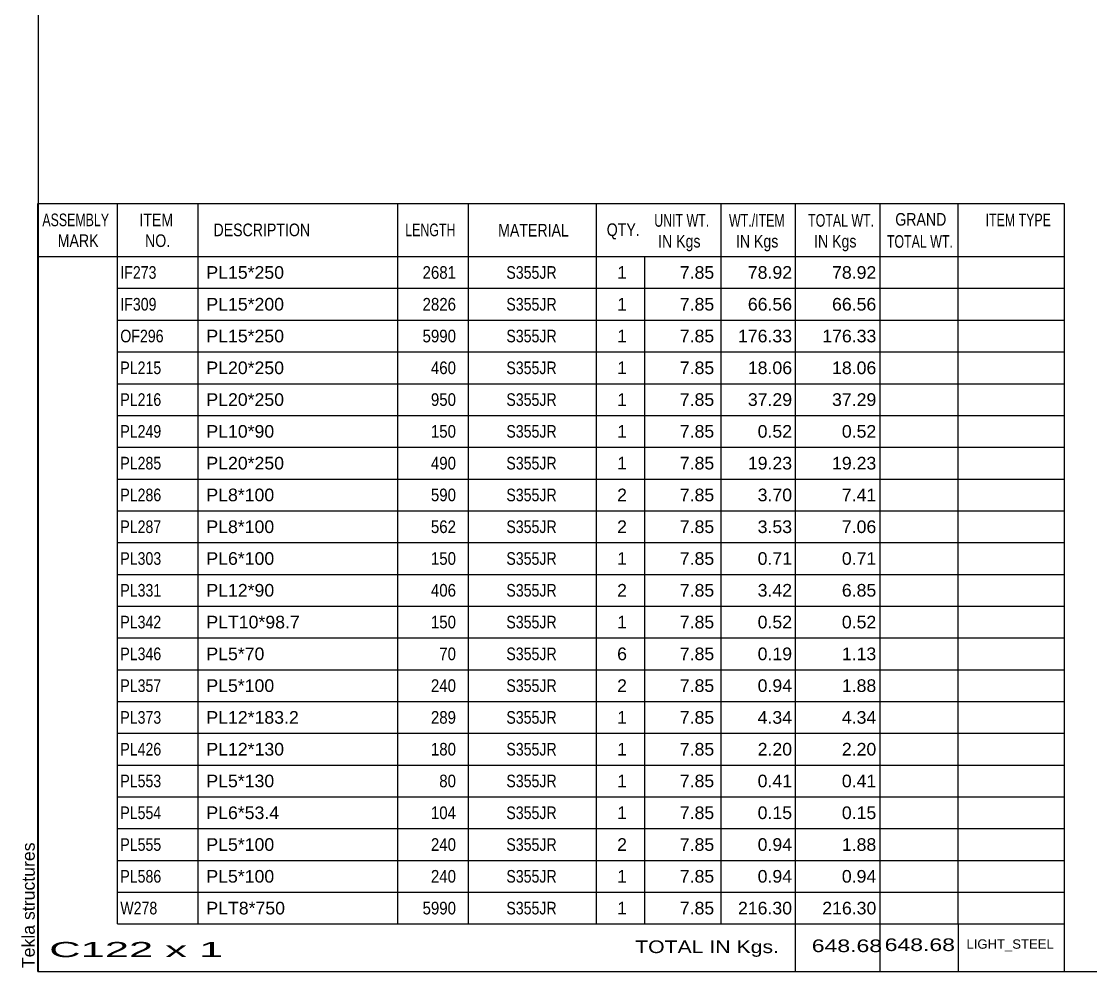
# Model space of a CAD drawing. Header units: millimetres. Extents: x -278 to 134, y -136 to 151.
# Drawn here: x -278.5 to -117.1, y -135.8 to 7.7 of the extents above; entities that cross this region are included whole.
import ezdxf

# ---------------------------------------------------------------- set-up
doc = ezdxf.new("R2010")
doc.units = ezdxf.units.MM
doc.styles.add('Arial', font='ARIAL.TTF', dxfattribs={"height": 0.2})

# ---------------------------------------------------------------- blocks, each defined once
blk = doc.blocks.new('Unknown-622305360-1210')
at = {"color": 5, "linetype": 'Continuous'}
for p, q in [((-275.97, 151.21), (-275.97, -135.79)), ((-275.97, -135.79), (134.03, -135.79))]:
    blk.add_line(p, q, dxfattribs=at)
at = {"color": 174, "linetype": 'Continuous', "style": 'Arial'}
blk.add_text('Tekla structures', height=1.9102, rotation=90, dxfattribs=at).set_placement((-276.47, -135.29))
blk = doc.blocks.new('CBS_BOM-622305360-20447')
at = {"color": 7, "linetype": 'Continuous'}
for p, q in [((-276, -27.82), (-276, -19.82)), ((-276, -19.82), (-121.08, -19.82)), ((-264, -27.82), (-264, -19.82)), ((-251.81, -27.82), (-251.81, -19.82)), ((-221.65, -27.82), (-221.65, -19.82)), ((-210.97, -27.82), (-210.97, -19.82)), ((-191.65, -27.82), (-191.65, -19.82)), ((-172.85, -27.82), (-172.85, -19.82)), ((-161.64, -27.82), (-161.64, -19.82)), ((-148.85, -27.82), (-148.85, -19.82)), ((-137.1, -27.82), (-137.1, -19.82)), ((-121.08, -19.83), (-121.08, -27.81)), ((-276, -27.82), (-121.08, -27.82)), ((-276, -32.62), (-276, -27.82)), ((-264, -32.62), (-264, -27.82)), ((-251.81, -32.62), (-251.81, -27.82)), ((-221.65, -32.62), (-221.65, -27.82)), ((-210.97, -32.62), (-210.97, -27.82)), ((-191.65, -32.62), (-191.65, -27.82)), ((-184.39, -32.62), (-184.39, -27.82)), ((-172.85, -32.62), (-172.85, -27.82)), ((-161.64, -32.62), (-161.64, -27.82)), ((-148.85, -32.62), (-148.85, -27.82)), ((-137.09, -32.62), (-137.09, -27.82)), ((-121.08, -27.82), (-121.08, -32.62)), ((-276, -37.42), (-276, -32.62)), ((-264, -32.62), (-121.08, -32.62)), ((-264, -37.42), (-264, -32.62)), ((-251.81, -37.42), (-251.81, -32.62)), ((-221.65, -37.42), (-221.65, -32.62)), ((-210.97, -37.42), (-210.97, -32.62)), ((-191.65, -37.42), (-191.65, -32.62)), ((-184.39, -37.42), (-184.39, -32.62)), ((-172.85, -37.42), (-172.85, -32.62)), ((-161.64, -37.42), (-161.64, -32.62)), ((-148.85, -37.42), (-148.85, -32.62)), ((-137.09, -37.42), (-137.09, -32.62)), ((-121.08, -32.62), (-121.08, -37.42)), ((-276, -42.22), (-276, -37.42)), ((-264, -37.42), (-121.08, -37.42)), ((-264, -42.22), (-264, -37.42)), ((-251.81, -42.22), (-251.81, -37.42)), ((-221.65, -42.22), (-221.65, -37.42)), ((-210.97, -42.22), (-210.97, -37.42)), ((-191.65, -42.22), (-191.65, -37.42)), ((-184.39, -42.22), (-184.39, -37.42)), ((-172.85, -42.22), (-172.85, -37.42)), ((-161.64, -42.22), (-161.64, -37.42)), ((-148.85, -42.22), (-148.85, -37.42)), ((-137.09, -42.22), (-137.09, -37.42)), ((-121.08, -37.42), (-121.08, -42.22)), ((-276, -47.02), (-276, -42.22)), ((-264, -42.22), (-121.08, -42.22)), ((-264, -47.02), (-264, -42.22)), ((-251.81, -47.02), (-251.81, -42.22)), ((-221.65, -47.02), (-221.65, -42.22)), ((-210.97, -47.02), (-210.97, -42.22)), ((-191.65, -47.02), (-191.65, -42.22)), ((-184.39, -47.02), (-184.39, -42.22)), ((-172.85, -47.02), (-172.85, -42.22)), ((-161.64, -47.02), (-161.64, -42.22)), ((-148.85, -47.02), (-148.85, -42.22)), ((-137.09, -47.02), (-137.09, -42.22)), ((-121.08, -42.22), (-121.08, -47.02)), ((-276, -51.82), (-276, -47.02)), ((-264, -47.02), (-121.08, -47.02)), ((-264, -51.82), (-264, -47.02)), ((-251.81, -51.82), (-251.81, -47.02)), ((-221.65, -51.82), (-221.65, -47.02)), ((-210.97, -51.82), (-210.97, -47.02)), ((-191.65, -51.82), (-191.65, -47.02)), ((-184.39, -51.82), (-184.39, -47.02)), ((-172.85, -51.82), (-172.85, -47.02)), ((-161.64, -51.82), (-161.64, -47.02)), ((-148.85, -51.82), (-148.85, -47.02)), ((-137.09, -51.82), (-137.09, -47.02)), ((-121.08, -47.02), (-121.08, -51.82)), ((-276, -56.62), (-276, -51.82)), ((-264, -51.82), (-121.08, -51.82)), ((-264, -56.62), (-264, -51.82)), ((-251.81, -56.62), (-251.81, -51.82)), ((-221.65, -56.62), (-221.65, -51.82)), ((-210.97, -56.62), (-210.97, -51.82)), ((-191.65, -56.62), (-191.65, -51.82)), ((-184.39, -56.62), (-184.39, -51.82)), ((-172.85, -56.62), (-172.85, -51.82)), ((-161.64, -56.62), (-161.64, -51.82)), ((-148.85, -56.62), (-148.85, -51.82)), ((-137.09, -56.62), (-137.09, -51.82)), ((-121.08, -51.82), (-121.08, -56.62)), ((-276, -61.42), (-276, -56.62)), ((-264, -56.62), (-121.08, -56.62)), ((-264, -61.42), (-264, -56.62)), ((-251.81, -61.42), (-251.81, -56.62)), ((-221.65, -61.42), (-221.65, -56.62)), ((-210.97, -61.42), (-210.97, -56.62)), ((-191.65, -61.42), (-191.65, -56.62)), ((-184.39, -61.42), (-184.39, -56.62)), ((-172.85, -61.42), (-172.85, -56.62)), ((-161.64, -61.42), (-161.64, -56.62)), ((-148.85, -61.42), (-148.85, -56.62)), ((-137.09, -61.42), (-137.09, -56.62)), ((-121.08, -56.62), (-121.08, -61.42)), ((-276, -66.22), (-276, -61.42)), ((-264, -61.42), (-121.08, -61.42)), ((-264, -66.22), (-264, -61.42)), ((-251.81, -66.22), (-251.81, -61.42)), ((-221.65, -66.22), (-221.65, -61.42)), ((-210.97, -66.22), (-210.97, -61.42)), ((-191.65, -66.22), (-191.65, -61.42)), ((-184.39, -66.22), (-184.39, -61.42)), ((-172.85, -66.22), (-172.85, -61.42)), ((-161.64, -66.22), (-161.64, -61.42)), ((-148.85, -66.22), (-148.85, -61.42)), ((-137.09, -66.22), (-137.09, -61.42)), ((-121.08, -61.42), (-121.08, -66.22)), ((-276, -71.02), (-276, -66.22)), ((-264, -66.22), (-121.08, -66.22)), ((-264, -71.02), (-264, -66.22)), ((-251.81, -71.02), (-251.81, -66.22)), ((-221.65, -71.02), (-221.65, -66.22)), ((-210.97, -71.02), (-210.97, -66.22)), ((-191.65, -71.02), (-191.65, -66.22)), ((-184.39, -71.02), (-184.39, -66.22)), ((-172.85, -71.02), (-172.85, -66.22)), ((-161.64, -71.02), (-161.64, -66.22)), ((-148.85, -71.02), (-148.85, -66.22)), ((-137.09, -71.02), (-137.09, -66.22)), ((-121.08, -66.22), (-121.08, -71.02)), ((-276, -75.82), (-276, -71.02)), ((-264, -71.02), (-121.08, -71.02)), ((-264, -75.82), (-264, -71.02)), ((-251.81, -75.82), (-251.81, -71.02)), ((-221.65, -75.82), (-221.65, -71.02)), ((-210.97, -75.82), (-210.97, -71.02)), ((-191.65, -75.82), (-191.65, -71.02)), ((-184.39, -75.82), (-184.39, -71.02)), ((-172.85, -75.82), (-172.85, -71.02)), ((-161.64, -75.82), (-161.64, -71.02)), ((-148.85, -75.82), (-148.85, -71.02)), ((-137.09, -75.82), (-137.09, -71.02)), ((-121.08, -71.02), (-121.08, -75.82)), ((-276, -80.62), (-276, -75.82)), ((-264, -75.82), (-121.08, -75.82)), ((-264, -80.62), (-264, -75.82)), ((-251.81, -80.62), (-251.81, -75.82)), ((-221.65, -80.62), (-221.65, -75.82)), ((-210.97, -80.62), (-210.97, -75.82)), ((-191.65, -80.62), (-191.65, -75.82)), ((-184.39, -80.62), (-184.39, -75.82)), ((-172.85, -80.62), (-172.85, -75.82)), ((-161.64, -80.62), (-161.64, -75.82)), ((-148.85, -80.62), (-148.85, -75.82)), ((-137.09, -80.62), (-137.09, -75.82)), ((-121.08, -75.82), (-121.08, -80.62)), ((-276, -85.42), (-276, -80.62)), ((-264, -80.62), (-121.08, -80.62)), ((-264, -85.42), (-264, -80.62)), ((-251.81, -85.42), (-251.81, -80.62)), ((-221.65, -85.42), (-221.65, -80.62)), ((-210.97, -85.42), (-210.97, -80.62)), ((-191.65, -85.42), (-191.65, -80.62)), ((-184.39, -85.42), (-184.39, -80.62)), ((-172.85, -85.42), (-172.85, -80.62)), ((-161.64, -85.42), (-161.64, -80.62)), ((-148.85, -85.42), (-148.85, -80.62)), ((-137.09, -85.42), (-137.09, -80.62)), ((-121.08, -80.62), (-121.08, -85.42)), ((-276, -90.22), (-276, -85.42)), ((-264, -85.42), (-121.08, -85.42)), ((-264, -90.22), (-264, -85.42)), ((-251.81, -90.22), (-251.81, -85.42)), ((-221.65, -90.22), (-221.65, -85.42)), ((-210.97, -90.22), (-210.97, -85.42)), ((-191.65, -90.22), (-191.65, -85.42)), ((-184.39, -90.22), (-184.39, -85.42)), ((-172.85, -90.22), (-172.85, -85.42)), ((-161.64, -90.22), (-161.64, -85.42)), ((-148.85, -90.22), (-148.85, -85.42)), ((-137.09, -90.22), (-137.09, -85.42)), ((-121.08, -85.42), (-121.08, -90.22)), ((-276, -95.02), (-276, -90.22)), ((-264, -90.22), (-121.08, -90.22)), ((-264, -95.02), (-264, -90.22)), ((-251.81, -95.02), (-251.81, -90.22)), ((-221.65, -95.02), (-221.65, -90.22)), ((-210.97, -95.02), (-210.97, -90.22)), ((-191.65, -95.02), (-191.65, -90.22)), ((-184.39, -95.02), (-184.39, -90.22)), ((-172.85, -95.02), (-172.85, -90.22)), ((-161.64, -95.02), (-161.64, -90.22)), ((-148.85, -95.02), (-148.85, -90.22)), ((-137.09, -95.02), (-137.09, -90.22)), ((-121.08, -90.22), (-121.08, -95.02)), ((-276, -99.82), (-276, -95.02)), ((-264, -95.02), (-121.08, -95.02)), ((-264, -99.82), (-264, -95.02)), ((-251.81, -99.82), (-251.81, -95.02)), ((-221.65, -99.82), (-221.65, -95.02)), ((-210.97, -99.82), (-210.97, -95.02)), ((-191.65, -99.82), (-191.65, -95.02)), ((-184.39, -99.82), (-184.39, -95.02)), ((-172.85, -99.82), (-172.85, -95.02)), ((-161.64, -99.82), (-161.64, -95.02)), ((-148.85, -99.82), (-148.85, -95.02)), ((-137.09, -99.82), (-137.09, -95.02)), ((-121.08, -95.02), (-121.08, -99.82)), ((-276, -104.62), (-276, -99.82)), ((-264, -99.82), (-121.08, -99.82)), ((-264, -104.62), (-264, -99.82)), ((-251.81, -104.62), (-251.81, -99.82)), ((-221.65, -104.62), (-221.65, -99.82)), ((-210.97, -104.62), (-210.97, -99.82)), ((-191.65, -104.62), (-191.65, -99.82)), ((-184.39, -104.62), (-184.39, -99.82)), ((-172.85, -104.62), (-172.85, -99.82)), ((-161.64, -104.62), (-161.64, -99.82)), ((-148.85, -104.62), (-148.85, -99.82)), ((-137.09, -104.62), (-137.09, -99.82)), ((-121.08, -99.82), (-121.08, -104.62)), ((-276, -109.42), (-276, -104.62)), ((-264, -104.62), (-121.08, -104.62)), ((-264, -109.42), (-264, -104.62)), ((-251.81, -109.42), (-251.81, -104.62)), ((-221.65, -109.42), (-221.65, -104.62)), ((-210.97, -109.42), (-210.97, -104.62)), ((-191.65, -109.42), (-191.65, -104.62)), ((-184.39, -109.42), (-184.39, -104.62)), ((-172.85, -109.42), (-172.85, -104.62)), ((-161.64, -109.42), (-161.64, -104.62)), ((-148.85, -109.42), (-148.85, -104.62)), ((-137.09, -109.42), (-137.09, -104.62)), ((-121.08, -104.62), (-121.08, -109.42)), ((-276, -114.22), (-276, -109.42)), ((-264, -109.42), (-121.08, -109.42)), ((-264, -114.22), (-264, -109.42)), ((-251.81, -114.22), (-251.81, -109.42)), ((-221.65, -114.22), (-221.65, -109.42)), ((-210.97, -114.22), (-210.97, -109.42)), ((-191.65, -114.22), (-191.65, -109.42)), ((-184.39, -114.22), (-184.39, -109.42)), ((-172.85, -114.22), (-172.85, -109.42)), ((-161.64, -114.22), (-161.64, -109.42)), ((-148.85, -114.22), (-148.85, -109.42)), ((-137.09, -114.22), (-137.09, -109.42)), ((-121.08, -109.42), (-121.08, -114.22)), ((-276, -119.02), (-276, -114.22)), ((-264, -114.22), (-121.08, -114.22)), ((-264, -119.02), (-264, -114.22)), ((-251.81, -119.02), (-251.81, -114.22)), ((-221.65, -119.02), (-221.65, -114.22)), ((-210.97, -119.02), (-210.97, -114.22)), ((-191.65, -119.02), (-191.65, -114.22)), ((-184.39, -119.02), (-184.39, -114.22)), ((-172.85, -119.02), (-172.85, -114.22)), ((-161.64, -119.02), (-161.64, -114.22)), ((-148.85, -119.02), (-148.85, -114.22)), ((-137.09, -119.02), (-137.09, -114.22)), ((-121.08, -114.22), (-121.08, -119.02)), ((-276, -123.82), (-276, -119.02)), ((-264, -119.02), (-121.08, -119.02)), ((-264, -123.82), (-264, -119.02)), ((-251.81, -123.82), (-251.81, -119.02)), ((-221.65, -123.82), (-221.65, -119.02)), ((-210.97, -123.82), (-210.97, -119.02)), ((-191.65, -123.82), (-191.65, -119.02)), ((-184.39, -123.82), (-184.39, -119.02)), ((-172.85, -123.82), (-172.85, -119.02)), ((-161.64, -123.82), (-161.64, -119.02)), ((-148.85, -123.82), (-148.85, -119.02)), ((-137.09, -123.82), (-137.09, -119.02)), ((-121.08, -119.02), (-121.08, -123.82)), ((-276, -128.62), (-276, -123.82)), ((-264, -123.82), (-121.08, -123.82)), ((-264, -128.62), (-264, -123.82)), ((-251.81, -128.62), (-251.81, -123.82)), ((-221.65, -128.62), (-221.65, -123.82)), ((-210.97, -128.62), (-210.97, -123.82)), ((-191.65, -128.62), (-191.65, -123.82)), ((-184.39, -128.62), (-184.39, -123.82)), ((-172.85, -128.62), (-172.85, -123.82)), ((-161.64, -128.62), (-161.64, -123.82)), ((-148.85, -128.62), (-148.85, -123.82)), ((-137.09, -128.62), (-137.09, -123.82)), ((-121.08, -123.82), (-121.08, -128.62)), ((-276, -135.82), (-276, -128.64)), ((-264, -128.62), (-121.08, -128.62)), ((-161.64, -135.82), (-161.64, -128.64)), ((-148.85, -135.82), (-148.85, -128.64)), ((-137.05, -135.82), (-137.05, -128.64)), ((-121.08, -128.62), (-121.08, -135.82)), ((-276, -135.82), (-121.08, -135.82))]:
    blk.add_line(p, q, dxfattribs=at)
at = {"color": 3, "linetype": 'Continuous', "style": 'Arial'}
for s, height, width, p in [('ASSEMBLY', 1.91, 0.7, (-275.32, -23.24)), ('ITEM', 1.91, 0.8, (-260.67, -23.24)), ('UNIT WT.', 1.91, 0.7, (-182.96, -23.32)), ('WT./ITEM', 1.91, 0.7, (-171.67, -23.32)), ('TOTAL WT.', 1.91, 0.7, (-159.73, -23.32)), ('GRAND', 1.91, 0.8, (-146.58, -23.16)), ('ITEM TYPE', 1.91, 0.7, (-132.94, -23.24)), ('DESCRIPTION', 1.9102, 0.8, (-249.49, -24.75)), ('LENGTH', 1.91, 0.7, (-220.54, -24.75)), ('MATERIAL', 1.91, 0.8, (-206.52, -24.8)), ('QTY.', 1.91, 0.8, (-190.13, -24.72)), ('MARK', 1.91, 0.8, (-273, -26.38)), ('NO.', 1.91, 0.8, (-259.82, -26.38)), ('IN Kgs', 1.91, 0.8, (-182.38, -26.46)), ('IN Kgs', 1.91, 0.8, (-170.63, -26.46)), ('IN Kgs', 1.91, 0.8, (-158.84, -26.46)), ('TOTAL WT.', 1.91, 0.7, (-147.84, -26.5))]:
    blk.add_text(s, height=height, dxfattribs=dict(at, width=width)).set_placement(p)
at = {"color": 7, "linetype": 'Continuous', "style": 'Arial'}
for s, width, p in [('IF273', 0.8, (-263.55, -31.18)), ('2681', 0.85, (-217.93, -31.18)), ('S355JR', 0.8, (-205.28, -31.18)), ('IF309', 0.8, (-263.55, -35.98)), ('2826', 0.85, (-217.93, -35.98)), ('S355JR', 0.8, (-205.28, -35.98)), ('OF296', 0.8, (-263.55, -40.78)), ('5990', 0.85, (-217.93, -40.78)), ('S355JR', 0.8, (-205.28, -40.78)), ('PL215', 0.8, (-263.55, -45.58)), ('460', 0.85, (-216.67, -45.58)), ('S355JR', 0.8, (-205.28, -45.58)), ('PL216', 0.8, (-263.55, -50.38)), ('950', 0.85, (-216.67, -50.38)), ('S355JR', 0.8, (-205.28, -50.38)), ('PL249', 0.8, (-263.55, -55.18)), ('150', 0.85, (-216.67, -55.18)), ('S355JR', 0.8, (-205.28, -55.18)), ('PL285', 0.8, (-263.55, -59.98)), ('490', 0.85, (-216.67, -59.98)), ('S355JR', 0.8, (-205.28, -59.98)), ('PL286', 0.8, (-263.55, -64.78)), ('590', 0.85, (-216.67, -64.78)), ('S355JR', 0.8, (-205.28, -64.78)), ('PL287', 0.8, (-263.55, -69.58)), ('562', 0.85, (-216.67, -69.58)), ('S355JR', 0.8, (-205.28, -69.58)), ('PL303', 0.8, (-263.55, -74.38)), ('150', 0.85, (-216.67, -74.38)), ('S355JR', 0.8, (-205.28, -74.38)), ('PL331', 0.8, (-263.55, -79.18)), ('406', 0.85, (-216.67, -79.18)), ('S355JR', 0.8, (-205.28, -79.18)), ('PL342', 0.8, (-263.55, -83.98)), ('150', 0.85, (-216.67, -83.98)), ('S355JR', 0.8, (-205.28, -83.98)), ('PL346', 0.8, (-263.55, -88.78)), ('70', 0.85, (-215.41, -88.78)), ('S355JR', 0.8, (-205.28, -88.78)), ('PL357', 0.8, (-263.55, -93.58)), ('240', 0.85, (-216.67, -93.58)), ('S355JR', 0.8, (-205.28, -93.58)), ('PL373', 0.8, (-263.55, -98.38)), ('289', 0.85, (-216.67, -98.38)), ('S355JR', 0.8, (-205.28, -98.38)), ('PL426', 0.8, (-263.55, -103.18)), ('180', 0.85, (-216.67, -103.18)), ('S355JR', 0.8, (-205.28, -103.18)), ('PL553', 0.8, (-263.55, -107.98)), ('80', 0.85, (-215.41, -107.98)), ('S355JR', 0.8, (-205.28, -107.98)), ('PL554', 0.8, (-263.55, -112.78)), ('104', 0.85, (-216.67, -112.78)), ('S355JR', 0.8, (-205.28, -112.78)), ('PL555', 0.8, (-263.55, -117.58)), ('240', 0.85, (-216.67, -117.58)), ('S355JR', 0.8, (-205.28, -117.58)), ('PL586', 0.8, (-263.55, -122.38)), ('240', 0.85, (-216.67, -122.38)), ('S355JR', 0.8, (-205.28, -122.38)), ('W278', 0.8, (-263.55, -127.18)), ('5990', 0.85, (-217.93, -127.18)), ('S355JR', 0.8, (-205.28, -127.18))]:
    blk.add_text(s, height=1.91, dxfattribs=dict(at, width=width)).set_placement(p)
for s, p in [('PL15*250', (-250.56, -31.18)), ('1', (-188.56, -31.18)), ('7.85', (-179.1, -31.18)), ('78.92', (-168.83, -31.18)), ('78.92', (-156.12, -31.18)), ('PL15*200', (-250.56, -35.98)), ('1', (-188.56, -35.98)), ('7.85', (-179.1, -35.98)), ('66.56', (-168.83, -35.98)), ('66.56', (-156.12, -35.98)), ('PL15*250', (-250.56, -40.78)), ('1', (-188.56, -40.78)), ('7.85', (-179.1, -40.78)), ('176.33', (-170.32, -40.78)), ('176.33', (-157.6, -40.78)), ('PL20*250', (-250.56, -45.58)), ('1', (-188.56, -45.58)), ('7.85', (-179.1, -45.58)), ('18.06', (-168.83, -45.58)), ('18.06', (-156.12, -45.58)), ('PL20*250', (-250.56, -50.38)), ('1', (-188.56, -50.38)), ('7.85', (-179.1, -50.38)), ('37.29', (-168.83, -50.38)), ('37.29', (-156.12, -50.38)), ('PL10*90', (-250.56, -55.18)), ('7.85', (-179.1, -55.18)), ('0.52', (-167.35, -55.18)), ('0.52', (-154.64, -55.18)), ('1', (-188.56, -55.18)), ('PL20*250', (-250.56, -59.98)), ('1', (-188.56, -59.98)), ('7.85', (-179.1, -59.98)), ('19.23', (-168.83, -59.98)), ('19.23', (-156.12, -59.98)), ('PL8*100', (-250.56, -64.78)), ('2', (-188.56, -64.78)), ('7.85', (-179.1, -64.78)), ('3.70', (-167.35, -64.78)), ('7.41', (-154.64, -64.78)), ('PL8*100', (-250.56, -69.58)), ('2', (-188.56, -69.58)), ('7.85', (-179.1, -69.58)), ('3.53', (-167.35, -69.58)), ('7.06', (-154.64, -69.58)), ('PL6*100', (-250.56, -74.38)), ('1', (-188.56, -74.38)), ('7.85', (-179.1, -74.38)), ('0.71', (-167.35, -74.38)), ('0.71', (-154.64, -74.38)), ('PL12*90', (-250.56, -79.18)), ('2', (-188.56, -79.18)), ('7.85', (-179.1, -79.18)), ('3.42', (-167.35, -79.18)), ('6.85', (-154.64, -79.18)), ('PLT10*98.7', (-250.56, -83.98)), ('1', (-188.56, -83.98)), ('7.85', (-179.1, -83.98)), ('0.52', (-167.35, -83.98)), ('0.52', (-154.64, -83.98)), ('PL5*70', (-250.56, -88.78)), ('6', (-188.56, -88.78)), ('7.85', (-179.1, -88.78)), ('0.19', (-167.35, -88.78)), ('1.13', (-154.64, -88.78)), ('PL5*100', (-250.56, -93.58)), ('2', (-188.56, -93.58)), ('7.85', (-179.1, -93.58)), ('0.94', (-167.35, -93.58)), ('1.88', (-154.64, -93.58)), ('PL12*183.2', (-250.56, -98.38)), ('1', (-188.56, -98.38)), ('7.85', (-179.1, -98.38)), ('4.34', (-167.35, -98.38)), ('4.34', (-154.64, -98.38)), ('PL12*130', (-250.56, -103.18)), ('1', (-188.56, -103.18)), ('7.85', (-179.1, -103.18)), ('2.20', (-167.35, -103.18)), ('2.20', (-154.64, -103.18)), ('PL5*130', (-250.56, -107.98)), ('1', (-188.56, -107.98)), ('7.85', (-179.1, -107.98)), ('0.41', (-167.35, -107.98)), ('0.41', (-154.64, -107.98)), ('PL6*53.4', (-250.56, -112.78)), ('1', (-188.56, -112.78)), ('7.85', (-179.1, -112.78)), ('0.15', (-167.35, -112.78)), ('0.15', (-154.64, -112.78)), ('PL5*100', (-250.56, -117.58)), ('2', (-188.56, -117.58)), ('7.85', (-179.1, -117.58)), ('0.94', (-167.35, -117.58)), ('1.88', (-154.64, -117.58)), ('PL5*100', (-250.56, -122.38)), ('1', (-188.56, -122.38)), ('7.85', (-179.1, -122.38)), ('0.94', (-167.35, -122.38)), ('0.94', (-154.64, -122.38)), ('PLT8*750', (-250.56, -127.18)), ('1', (-188.56, -127.18)), ('7.85', (-179.1, -127.18)), ('216.30', (-170.32, -127.18)), ('216.30', (-157.6, -127.18))]:
    blk.add_text(s, height=1.91, dxfattribs=at).set_placement(p)
at = {"color": 6, "linetype": 'Continuous', "style": 'Arial'}
for s, height, width, p in [('C122 x 1', 2.292, 2.05, (-274.28, -133.63)), ('TOTAL IN Kgs.', 1.9102, 1.2, (-185.84, -133.02)), ('648.68', 1.91, 1.3, (-159.18, -132.87)), ('648.68', 1.91, 1.3, (-148.18, -132.71))]:
    blk.add_text(s, height=height, dxfattribs=dict(at, width=width)).set_placement(p)
blk.add_text('LIGHT_STEEL', height=1.4135, dxfattribs=at).set_placement((-135.83, -132.36))

msp = doc.modelspace()

# ---------------------------------------------------------------- block references
for name in ['Unknown-622305360-1210', 'CBS_BOM-622305360-20447']:
    msp.add_blockref(name, (0, 0))

doc.saveas('drawing.dxf')
